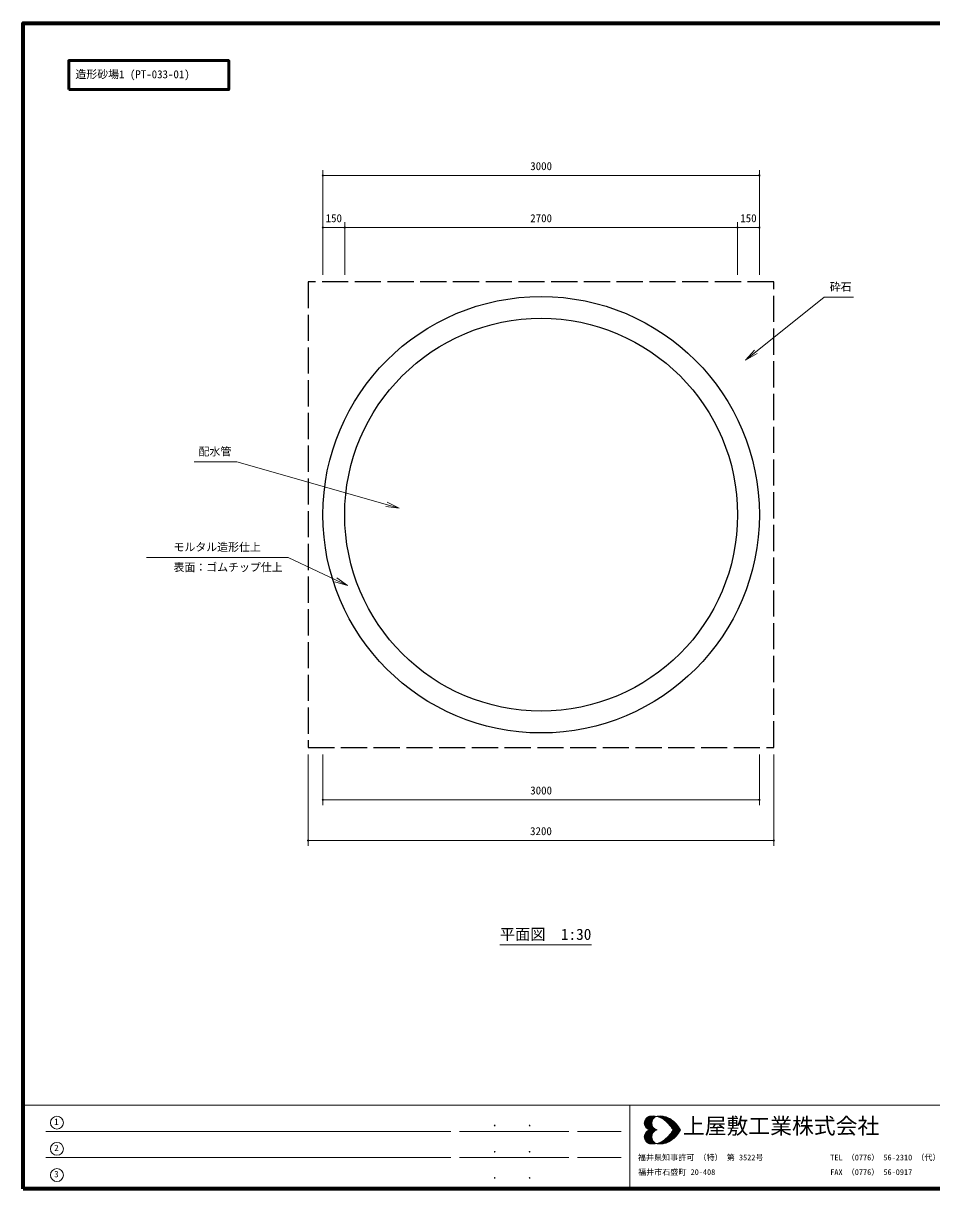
# Model space of a CAD drawing. Units: millimetres at full size, with parts at other scales. Extents: x 300 to 8100, y 300 to 5640.
# Drawn here: x 300 to 4462, y 300 to 5640 of the extents above; entities that cross this region are included whole.
import ezdxf
from ezdxf.enums import TextEntityAlignment as Align

# ---------------------------------------------------------------- set-up
doc = ezdxf.new("R2010")
doc.units = ezdxf.units.MM
doc.header["$LTSCALE"] = 20
doc.linetypes.add('DASHED', pattern=[7.5, 6, -1.5])
for name, color, linetype, lineweight in [('D-STR-DIM\u3000寸法線、寸法値', 7, 'Continuous', 13), ('D-STR-HTXT\u3000旗上げ', 7, 'Continuous', 13), ('D-STR-TXT\u3000文字列', 7, 'Continuous', 13), ('D-STR\u3000構造物外形線', 1, 'Continuous', 25), ('D-TTL', 7, 'Continuous', 70), ('D-TTL-FRAM', 7, 'Continuous', 13), ('D-TTL-FRAM\u3000タイトル枠、凡例図枠', 2, 'Continuous', 50), ('D-TTL-TXT', 7, 'Continuous', 13)]:
    doc.layers.add(name, color=color, linetype=linetype, lineweight=lineweight)
doc.layers.add('D-TTL-TXT\u3000文字列', color=7, linetype='Continuous')
doc.styles.add('ＭＳ ゴシック', font='')
doc.styles.get('ＭＳ ゴシック').set_extended_font_data('MS Gothic')

# ---------------------------------------------------------------- blocks, each defined once
blk = doc.blocks.new('filled_dot')
at = {"color": 0, "linetype": 'Continuous', "lineweight": -2, "const_width": 1.25}
blk.add_lwpolyline([(-0.625, 0, 1), (0.625, 0, 1)], format="xyb", close=True, dxfattribs=at)
blk = doc.blocks.new('open_arrow')
at = {"color": 0, "linetype": 'Continuous', "lineweight": -2}
blk.add_lwpolyline([(7.5, 1.25), (0, 0), (7.5, -1.25)], dxfattribs=at)

msp = doc.modelspace()

# ---------------------------------------------------------------- linework, layer by layer
at = {"layer": 'D-STR-DIM\u3000寸法線、寸法値'}
for p, q in [((1672.73, 4486.88), (1672.73, 4966.88)), ((3672.73, 4486.88), (3672.73, 4966.88)), ((1672.73, 4942.88), (3672.73, 4942.88)), ((1672.73, 4486.88), (1672.73, 4728.16)), ((1672.73, 4704.16), (1772.73, 4704.16)), ((1772.73, 4486.88), (1772.73, 4728.16)), ((1772.73, 4486.88), (1772.73, 4728.16)), ((1772.73, 4704.16), (3572.73, 4704.16)), ((3572.73, 4486.88), (3572.73, 4728.16)), ((3572.73, 4486.88), (3572.73, 4728.16)), ((3572.73, 4704.16), (3672.73, 4704.16)), ((3672.73, 4486.88), (3672.73, 4728.16)), ((1605.36, 2289.55), (1605.36, 1871.6)), ((1672.73, 2289.55), (1672.73, 2057.97)), ((3672.73, 2289.55), (3672.73, 2057.97)), ((3738.69, 2289.55), (3738.69, 1871.6)), ((1672.73, 2081.97), (3672.73, 2081.97)), ((1605.36, 1895.6), (3738.69, 1895.6))]:
    msp.add_line(p, q, dxfattribs=at)
at = {"layer": 'D-STR-HTXT\u3000旗上げ'}
for points in [[(3609.33, 4096.66), (3969.71, 4385), (3977.71, 4385), (4104.11, 4385), (4040.91, 4385)], [(2022.19, 3418.97), (1278.86, 3630.44), (1270.86, 3630.44), (1083.04, 3630.44), (1176.95, 3630.44)], [(1786.02, 3064.53), (1514.11, 3192.91), (1506.11, 3192.91), (864.24, 3192.91), (1185.18, 3192.91)]]:
    msp.add_lwpolyline(points, dxfattribs=at)
at = {"layer": 'D-STR-TXT\u3000文字列'}
msp.add_line((2483.11, 1416.74), (2903.11, 1416.74), dxfattribs=at)
at = {"layer": 'D-STR\u3000構造物外形線', "linetype": 'DASHED'}
msp.add_lwpolyline([(1605.36, 2321.55), (3738.69, 2321.55), (3738.69, 4454.88), (1605.36, 4454.88)], close=True, dxfattribs=at)
at = {"layer": 'D-STR\u3000構造物外形線'}
for radius in [1000, 900]:
    msp.add_circle((2672.73, 3388.21), radius, dxfattribs=at)
at = {"layer": 'D-TTL'}
msp.add_lwpolyline([(300, 300), (300, 5640), (8100, 5640), (8100, 300)], close=True, dxfattribs=at)
at = {"layer": 'D-TTL-FRAM'}
for p, q in [((300, 682.44), (8100, 682.44)), ((3079.22, 682.44), (3079.22, 300)), ((2259.22, 562.44), (403.4, 562.44)), ((2799.22, 562.44), (2299.22, 562.44)), ((2839.22, 562.44), (3039.22, 562.44)), ((2259.22, 442.44), (403.4, 442.44)), ((2799.22, 442.44), (2299.22, 442.44)), ((2839.22, 442.44), (3039.22, 442.44))]:
    msp.add_line(p, q, dxfattribs=at)
at = {"layer": 'D-TTL-FRAM\u3000タイトル枠、凡例図枠'}
msp.add_lwpolyline([(507.98, 5336.19), (1241.31, 5336.19), (1241.31, 5469.53), (507.98, 5469.53)], close=True, dxfattribs=at)
at = {"layer": 'D-TTL-TXT'}
for p, q in [((3145.39, 600.78), (3177.48, 632.86)), ((3145.39, 601.2), (3177.48, 569.12)), ((3145.81, 596.2), (3182.48, 632.86)), ((3145.81, 605.78), (3172.48, 632.45)), ((3145.81, 605.36), (3182.48, 569.12)), ((3145.81, 595.78), (3172.89, 569.12)), ((3146.64, 592.45), (3187.06, 632.86)), ((3146.64, 609.11), (3187.06, 569.12)), ((3147.48, 588.7), (3191.23, 632.45)), ((3147.48, 589.95), (3167.06, 569.95)), ((3147.89, 612.45), (3165.81, 630.78)), ((3147.89, 612.86), (3191.64, 569.12)), ((3149.14, 585.78), (3195.81, 632.03)), ((3149.56, 615.78), (3196.23, 569.12)), ((3150.81, 619.11), (3182.06, 588.28)), ((3150.81, 582.45), (3182.89, 614.53)), ((3152.89, 579.95), (3180.39, 607.45)), ((3153.31, 621.61), (3179.98, 594.95)), ((3154.98, 577.45), (3179.56, 602.03)), ((3155.39, 624.11), (3179.56, 599.95)), ((3157.48, 575.37), (3179.56, 597.45)), ((3157.89, 626.2), (3179.56, 604.53)), ((3160.39, 573.28), (3180.81, 593.7)), ((3160.81, 627.86), (3180.39, 608.28)), ((3163.31, 571.62), (3181.64, 589.95)), ((3163.73, 629.95), (3181.64, 612.03)), ((3167.06, 631.2), (3182.89, 615.36)), ((3170.81, 632.45), (3184.56, 618.28)), ((3174.98, 632.86), (3186.64, 620.78)), ((3179.56, 632.86), (3188.73, 623.7)), ((3184.14, 632.86), (3191.23, 625.78)), ((3189.14, 632.86), (3194.14, 627.86)), ((3194.14, 632.45), (3197.06, 629.53)), ((3198.31, 629.95), (3199.56, 631.61)), ((3199.98, 631.2), (3200.39, 631.2)), ((3203.31, 630.78), (3205.39, 632.45)), ((3203.73, 632.45), (3205.81, 629.95)), ((3207.06, 629.53), (3210.39, 632.86)), ((3208.31, 632.45), (3212.89, 627.86)), ((3210.81, 628.7), (3215.39, 632.86)), ((3212.89, 632.45), (3219.98, 625.36)), ((3214.56, 627.45), (3219.98, 632.86)), ((3217.48, 632.86), (3229.56, 620.36)), ((3217.89, 626.2), (3224.56, 632.86)), ((3221.23, 624.53), (3228.73, 632.03)), ((3222.06, 632.45), (3285.81, 569.12)), ((3224.14, 622.86), (3232.48, 631.61)), ((3227.06, 632.45), (3290.39, 569.12)), ((3227.48, 621.61), (3236.64, 630.78)), ((3230.39, 619.53), (3240.39, 629.95)), ((3232.48, 631.61), (3294.97, 569.12)), ((3232.89, 617.86), (3244.14, 628.7)), ((3235.81, 615.78), (3247.89, 627.86)), ((3238.31, 630.78), (3299.97, 569.12)), ((3238.31, 613.7), (3251.23, 626.2)), ((3241.23, 611.61), (3254.56, 624.95)), ((3243.73, 609.53), (3257.48, 623.7)), ((3244.98, 628.7), (3304.56, 569.12)), ((3246.23, 607.45), (3260.81, 622.03)), ((3248.31, 604.95), (3263.73, 620.36)), ((3250.81, 602.86), (3266.64, 618.28)), ((3252.06, 626.2), (3309.14, 569.12)), ((3253.31, 600.36), (3269.14, 616.61)), ((3255.39, 597.86), (3272.06, 614.53)), ((3257.89, 595.36), (3274.56, 612.03)), ((3259.98, 592.86), (3277.06, 609.95)), ((3261.23, 621.61), (3307.06, 576.2)), ((3262.06, 590.36), (3279.56, 607.86)), ((3264.14, 587.86), (3282.06, 605.78)), ((3266.23, 585.36), (3284.56, 603.28)), ((3268.31, 582.45), (3287.06, 600.78)), ((3270.39, 579.95), (3289.14, 598.7)), ((3272.06, 577.03), (3291.22, 596.2)), ((3274.14, 574.12), (3293.72, 593.7)), ((3275.81, 571.2), (3295.81, 591.2)), ((3278.31, 569.12), (3297.89, 588.7)), ((3280.39, 607.45), (3291.64, 595.78)), ((3145.39, 536.62), (3177.48, 568.7)), ((3145.39, 537.03), (3177.48, 504.95)), ((3145.81, 532.45), (3182.48, 568.7)), ((3145.81, 542.03), (3172.89, 568.7)), ((3145.81, 541.62), (3182.48, 504.95)), ((3146.64, 528.7), (3187.06, 568.7)), ((3146.64, 545.37), (3187.06, 504.95)), ((3147.48, 547.87), (3167.06, 567.87)), ((3147.48, 549.12), (3191.23, 505.37)), ((3147.89, 524.95), (3191.64, 568.7)), ((3149.14, 552.03), (3195.81, 505.78)), ((3149.56, 522.03), (3196.23, 568.7)), ((3150.81, 555.37), (3182.89, 523.28)), ((3150.81, 518.7), (3182.06, 549.53)), ((3152.89, 557.87), (3180.39, 530.37)), ((3153.31, 516.2), (3179.98, 542.87)), ((3154.98, 560.37), (3179.56, 535.78)), ((3155.39, 513.7), (3179.56, 537.87)), ((3157.48, 562.45), (3179.56, 540.37)), ((3160.39, 564.53), (3180.81, 544.12)), ((3163.31, 566.2), (3181.64, 547.87)), ((3166.64, 569.95), (3182.89, 586.61)), ((3166.64, 567.87), (3182.89, 551.2)), ((3169.98, 569.12), (3184.56, 583.28)), ((3169.98, 568.7), (3184.56, 554.53)), ((3174.98, 569.12), (3186.64, 580.78)), ((3174.98, 568.7), (3186.64, 557.03)), ((3179.56, 569.12), (3188.73, 578.28)), ((3179.56, 568.7), (3188.73, 559.53)), ((3184.14, 569.12), (3190.81, 575.78)), ((3184.14, 568.7), (3190.81, 562.03)), ((3188.73, 569.12), (3193.73, 573.7)), ((3188.73, 568.7), (3193.73, 564.12)), ((3193.73, 569.12), (3196.64, 572.03)), ((3193.73, 568.7), (3196.64, 565.78)), ((3198.31, 569.12), (3199.98, 570.37)), ((3198.31, 568.7), (3199.98, 567.45)), ((3199.56, 570.37), (3201.23, 569.12)), ((3199.56, 567.45), (3201.23, 568.7)), ((3202.89, 569.12), (3203.31, 569.12)), ((3202.89, 568.7), (3203.31, 568.7)), ((3222.06, 505.37), (3285.81, 568.7)), ((3227.06, 505.37), (3290.39, 568.7)), ((3232.48, 506.2), (3294.97, 568.7)), ((3238.31, 507.03), (3299.97, 568.7)), ((3244.98, 509.12), (3304.56, 568.7)), ((3250.81, 534.95), (3266.64, 519.53)), ((3252.06, 511.62), (3309.14, 568.7)), ((3253.31, 537.45), (3269.14, 521.2)), ((3255.39, 539.95), (3272.06, 523.28)), ((3257.89, 542.45), (3274.56, 525.78)), ((3259.98, 544.95), (3277.06, 527.87)), ((3261.23, 516.2), (3307.06, 561.62)), ((3262.06, 547.45), (3279.56, 529.95)), ((3264.14, 549.95), (3282.06, 532.03)), ((3266.23, 552.45), (3284.56, 534.53)), ((3268.31, 555.37), (3287.06, 537.03)), ((3270.39, 579.53), (3280.81, 569.12)), ((3270.39, 558.28), (3280.81, 568.7)), ((3270.39, 557.87), (3289.14, 539.12)), ((3272.06, 560.78), (3291.22, 541.62)), ((3274.14, 563.7), (3293.72, 544.12)), ((3275.81, 566.62), (3295.81, 546.62)), ((3278.31, 568.7), (3297.89, 549.12)), ((3280.39, 530.37), (3291.64, 542.03)), ((3282.89, 569.12), (3299.97, 585.78)), ((3282.89, 568.7), (3299.97, 552.03)), ((3287.89, 569.12), (3302.06, 583.28)), ((3287.89, 568.7), (3302.06, 554.53)), ((3292.47, 569.12), (3304.14, 580.36)), ((3292.47, 568.7), (3304.14, 557.45)), ((3297.06, 569.12), (3305.81, 577.86)), ((3297.06, 568.7), (3305.81, 559.95)), ((3301.64, 569.12), (3307.89, 574.95)), ((3301.64, 568.7), (3307.89, 562.87)), ((3306.64, 569.12), (3309.56, 572.03)), ((3306.64, 568.7), (3309.56, 565.78)), ((3311.22, 569.12), (3311.64, 569.12)), ((3311.22, 568.7), (3311.64, 568.7)), ((3145.81, 532.03), (3172.48, 505.37)), ((3147.89, 525.37), (3165.81, 507.03)), ((3157.89, 511.62), (3179.56, 533.28)), ((3160.81, 509.95), (3180.39, 529.53)), ((3163.73, 507.87), (3181.64, 525.78)), ((3167.06, 506.62), (3182.89, 522.45)), ((3170.81, 505.37), (3184.56, 519.53)), ((3174.98, 504.95), (3186.64, 517.03)), ((3179.56, 504.95), (3188.73, 514.12)), ((3184.14, 504.95), (3191.23, 512.03)), ((3189.14, 504.95), (3194.14, 509.95)), ((3194.14, 505.37), (3197.06, 508.28)), ((3198.31, 507.87), (3199.56, 506.2)), ((3199.98, 506.62), (3200.39, 506.62)), ((3203.31, 507.03), (3205.39, 505.37)), ((3203.73, 505.37), (3205.81, 507.87)), ((3207.06, 508.28), (3210.39, 504.95)), ((3208.31, 505.37), (3212.89, 509.95)), ((3210.81, 509.12), (3215.39, 504.95)), ((3212.89, 505.37), (3219.98, 512.45)), ((3214.56, 510.37), (3219.98, 504.95)), ((3217.48, 504.95), (3229.56, 517.45)), ((3217.89, 511.62), (3224.56, 504.95)), ((3221.23, 513.28), (3228.73, 505.78)), ((3224.14, 514.95), (3232.48, 506.2)), ((3227.48, 516.2), (3236.64, 507.03)), ((3230.39, 518.28), (3240.39, 507.87)), ((3232.89, 519.95), (3244.14, 509.12)), ((3235.81, 522.03), (3247.89, 509.95)), ((3238.31, 524.12), (3251.23, 511.62)), ((3241.23, 526.2), (3254.56, 512.87)), ((3243.73, 528.28), (3257.48, 514.12)), ((3246.23, 530.37), (3260.81, 515.78)), ((3248.31, 532.87), (3263.73, 517.45))]:
    msp.add_line(p, q, dxfattribs=at)
for centre in [(453.98, 602.53), (453.98, 482.53), (453.98, 362.53)]:
    msp.add_circle(centre, 29.61, dxfattribs=at)
for centre, radius, start, end in [((3178.22, 600.69), 32.79, 105.2024, 254.7976), ((3182.37, 539.22), 93.98, 58.71735, 97.79751), ((3212.45, 600.69), 32.79, 105.2024, 254.7976), ((3216.61, 539.22), 93.98, 58.71735, 97.79751), ((3134, 483.84), 166.9, 30.69974, 54.3922), ((3168.23, 483.84), 166.9, 30.69974, 54.3922), ((3178.22, 537.41), 32.79, 105.2024, 254.7976), ((3212.45, 537.41), 32.79, 105.2024, 254.7976), ((3134, 654.26), 166.9, 305.6078, 329.30026), ((3168.23, 654.26), 166.9, 305.6078, 329.30026), ((3182.37, 598.88), 93.98, 262.20249, 301.28265), ((3216.61, 598.88), 93.98, 262.20249, 301.28265)]:
    msp.add_arc(centre, radius, start, end, dxfattribs=at)

# ---------------------------------------------------------------- block references
at = {"layer": 'D-STR-DIM\u3000寸法線、寸法値', "xscale": 4, "yscale": 4}
for p in [(1672.73, 4942.88), (1672.73, 4704.16), (1772.73, 4704.16), (3572.73, 4704.16), (1672.73, 2081.97), (1605.36, 1895.6)]:
    msp.add_blockref('filled_dot', p, dxfattribs=at)
at = {"layer": 'D-STR-DIM\u3000寸法線、寸法値', "xscale": 4, "yscale": 4, "rotation": 180}
for p in [(3672.73, 4942.88), (1772.73, 4704.16), (3572.73, 4704.16), (3672.73, 4704.16), (3672.73, 2081.97), (3738.69, 1895.6)]:
    msp.add_blockref('filled_dot', p, dxfattribs=at)
at = {"layer": 'D-STR-HTXT\u3000旗上げ', "xscale": 8, "yscale": 8}
for p, rotation in [((3609.33, 4096.66), 38.7), ((2022.19, 3418.97), 164.1), ((1786.02, 3064.53), 154.7)]:
    msp.add_blockref('open_arrow', p, dxfattribs=dict(at, rotation=rotation))

# ---------------------------------------------------------------- texts
at = {"layer": 'D-STR-DIM\u3000寸法線、寸法値', "style": 'ＭＳ ゴシック'}
for s, p in [('3000', (2672.73, 4985.63)), ('150', (1722.73, 4746.92)), ('2700', (2672.73, 4746.92)), ('150', (3622.73, 4746.92)), ('3000', (2672.73, 2124.72)), ('3200', (2672.02, 1938.35))]:
    msp.add_text(s, height=36.66, dxfattribs=at).set_placement(p, align=Align.MIDDLE_CENTER)
at = {"layer": 'D-STR-HTXT\u3000旗上げ', "style": 'ＭＳ ゴシック'}
msp.add_text('砕石', height=36.66, dxfattribs=at).set_placement((3995.47, 4402.75), align=Align.BOTTOM_LEFT)
for s, p in [('配水管', (1253.1, 3648.2)), ('モルタル造形仕上\u3000\u3000', (1488.36, 3210.67)), ('表面：ゴムチップ仕上', (1488.36, 3118))]:
    msp.add_text(s, height=36.66, dxfattribs=at).set_placement(p, align=Align.BOTTOM_RIGHT)
at = {"layer": 'D-STR-TXT\u3000文字列', "style": 'ＭＳ ゴシック'}
msp.add_text('平面図\u30001:30', height=51.32, dxfattribs=at).set_placement((2693.11, 1465.74), align=Align.MIDDLE_CENTER)
at = {"layer": 'D-TTL-FRAM', "style": 'ＭＳ ゴシック'}
for p in [(2445, 572.84), (2605, 572.84), (2445, 452.84), (2605, 452.84), (2445, 332.84), (2605, 332.84)]:
    msp.add_text('.', height=43.99, dxfattribs=at).set_placement(p, align=Align.BOTTOM_LEFT)
at = {"layer": 'D-TTL-TXT', "style": 'ＭＳ ゴシック'}
for s, height, p in [('1', 29.33, (441.77, 583.52)), ('上屋敷工業株式会社', 73.31, (3322.26, 528.82)), ('2', 29.33, (441.77, 463.52)), ('福井県知事許可 （特） 第 3522号', 26.39, (3116.29, 421.98)), ('TEL （0776） 56-2310 （代）', 26.39, (3997.6, 421.98)), ('3', 29.33, (441.77, 343.52)), ('福井市石盛町 20-408', 26.39, (3117.02, 354.81)), ('FAX （0776） 56-0917', 26.39, (3997.6, 354.81))]:
    msp.add_text(s, height=height, dxfattribs=at).set_placement(p, align=Align.BOTTOM_LEFT)
at = {"layer": 'D-TTL-TXT\u3000文字列', "style": 'ＭＳ ゴシック'}
msp.add_text('造形砂場1 (PT-033-01)', height=36.66, dxfattribs=at).set_placement((538.51, 5377.13), align=Align.BOTTOM_LEFT)

doc.saveas('drawing.dxf')
